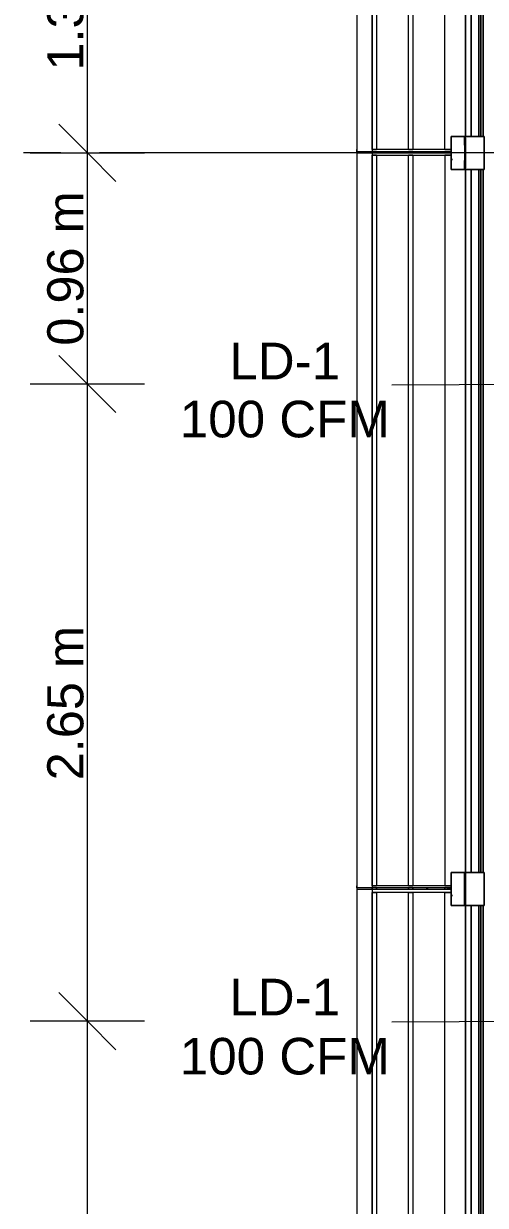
# Model space of a CAD drawing. Header units: metres. Extents: x 29 to 268, y -7 to 151.
# Drawn here: x 39.455 to 41.38, y 29.625 to 34.547 of the extents above; entities that cross this region are included whole.
import ezdxf

# ---------------------------------------------------------------- set-up
doc = ezdxf.new("R2010")
doc.units = ezdxf.units.M
doc.layers.add('HVAC - Ductos', color=5, linetype='Continuous', lineweight=50)
doc.layers.add('PDF2_Geometry', color=7, linetype='Continuous', true_color=0xaaaaaa)
doc.layers.add('PDF2_Text', color=7, linetype='Continuous')
doc.styles.add('PDF Helvetica', font='')
doc.styles.get('PDF Helvetica').set_extended_font_data('Helvetica')

msp = doc.modelspace()

# ---------------------------------------------------------------- linework, layer by layer
at = {"layer": 'HVAC - Ductos', "color": 252, "lineweight": 0, "true_color": 0x939598}
for points in [[(39.7207, 10.771), (39.7207, 13.3285), (39.7207, 15.6065), (39.7207, 20.3274), (39.7207, 22.0461), (39.7207, 23.6366), (39.7207, 24.8099), (39.7207, 26.5516), (39.7207, 28.2291), (39.7207, 30.3925), (39.7207, 33.0462), (39.7207, 34.0087), (39.7207, 35.3333), (39.7207, 37.3317), (39.7207, 39.3255), (39.7207, 41.2642), (39.7207, 43.2076), (39.7207, 45.4076), (39.7207, 48.0476)], [(39.6015, 34.1279), (39.7207, 34.0087), (39.8399, 33.8896)], [(39.4823, 34.0087), (39.7207, 34.0087), (39.959, 34.0087)], [(39.6015, 33.1654), (39.7207, 33.0462), (39.8399, 32.9271)], [(39.959, 33.0462), (39.7207, 33.0462), (39.4823, 33.0462)], [(39.6015, 30.5116), (39.7207, 30.3925), (39.8399, 30.2733)], [(39.959, 30.3925), (39.7207, 30.3925), (39.4823, 30.3925)]]:
    msp.add_lwpolyline(points, dxfattribs=at)
at = {"layer": 'HVAC - Ductos', "lineweight": 0}
for points in [[(41.8336, 33.0462), (40.9902, 33.0417)], [(41.8336, 30.3925), (40.9902, 30.3879)]]:
    msp.add_lwpolyline(points, dxfattribs=at)
at = {"layer": 'PDF2_Geometry', "lineweight": 0}
for points in [[(40.8436, 37.0796), (40.8436, 34.0087), (40.8527, 34.0087), (40.8619, 34.0087), (40.8757, 34.0087), (40.8894, 34.0087), (40.9077, 34.0087), (40.9077, 34.0133), (40.8894, 34.0133), (40.8757, 34.0133), (40.8619, 34.0133), (40.8527, 34.0133), (40.8436, 34.0133), (40.8436, 34.0225)], [(40.9077, 37.0796), (40.9077, 37.0751), (40.9077, 37.0796), (40.9077, 37.0751), (40.9077, 37.0796), (40.9077, 34.0087), (41.2378, 34.0087), (41.2378, 34.0133), (41.2195, 34.0133), (41.2378, 34.0133)], [(40.9261, 37.0659), (40.9077, 37.0659), (40.9077, 34.0225), (40.9077, 37.0659), (40.9261, 37.0659), (40.9261, 34.0225), (40.9077, 34.0225), (40.9077, 37.0659), (40.9077, 34.0225), (40.9261, 34.0225)], [(41.2378, 33.995), (41.2378, 33.9995), (41.2378, 33.9813), (41.2378, 33.9767), (41.2378, 33.9813), (41.2378, 33.94), (41.2378, 33.9813), (41.2378, 33.9904), (41.2378, 33.9813), (41.2378, 34.0363), (41.2378, 34.0408), (41.2378, 34.0363), (41.2378, 34.0225), (41.2378, 34.0363), (41.2378, 34.0775), (41.2378, 34.0363), (41.2378, 34.0271), (41.2378, 34.0363), (41.2378, 34.0408), (41.2378, 34.0363), (41.2378, 34.0271), (41.2378, 34.0363), (41.2378, 34.0225), (40.9077, 34.0225), (40.9077, 37.0659)], [(41.2378, 33.9813), (41.2378, 33.9904), (41.2378, 33.9813), (41.2378, 34.0363), (41.2378, 34.0225), (41.2103, 34.0225), (41.2103, 37.0659), (41.2378, 37.0659), (41.2378, 37.0613), (41.2378, 37.0659), (41.2378, 37.0475), (41.2378, 37.0659), (41.2103, 37.0659)], [(41.2378, 34.0775), (41.2378, 34.0775)], [(41.2378, 34.0775), (41.2378, 34.0775)], [(41.2378, 34.0775), (41.2378, 34.0775)], [(41.2378, 34.0775), (41.2378, 34.0775)], [(41.2928, 34.0775), (41.2928, 34.0775)], [(41.2928, 34.0775), (41.2928, 34.0775)], [(41.2928, 34.0775), (41.2928, 34.0775)], [(41.2928, 34.0775), (41.2928, 34.0775)], [(41.2928, 34.0775), (41.2928, 34.0775)], [(41.2928, 34.0775), (41.2928, 34.0775)], [(41.2928, 34.0775), (41.2928, 34.0775)], [(41.2928, 34.0775), (41.2928, 34.0775)], [(41.2973, 34.0775), (41.2973, 34.0775)], [(41.2973, 34.0775), (41.2973, 34.0775)], [(41.2973, 34.0775), (41.2973, 34.0775)], [(41.2973, 34.0775), (41.2973, 34.0775)], [(41.2973, 34.0775), (41.2973, 34.0775)], [(41.2973, 34.0775), (41.2973, 34.0775)], [(41.3019, 34.0775), (41.3707, 34.0775)], [(41.3753, 34.0775), (41.3753, 34.0775)], [(41.3753, 34.0775), (41.3753, 34.0775)], [(40.8436, 34.0225), (40.8436, 34.0225)], [(41.059, 34.0225), (41.0773, 34.0225)], [(41.2103, 34.0225), (41.2378, 34.0225)], [(41.2378, 34.0363), (41.2378, 34.0363)], [(41.2378, 34.0363), (41.2378, 34.0363)], [(41.2378, 34.0363), (41.2378, 34.0363)], [(41.2378, 34.0271), (41.2378, 34.0363)], [(41.2378, 34.0363), (41.2378, 34.0363)], [(41.2378, 34.0363), (41.2378, 34.0363)], [(41.2378, 34.0271), (41.2378, 34.0363)], [(41.2928, 34.0363), (41.2973, 34.0363), (41.2928, 34.0363)], [(41.2973, 34.0363), (41.2928, 34.0363)], [(39.6107, 34.0087), (39.4549, 34.0087)], [(40.2477, 34.0087), (39.7711, 34.0087)], [(41.7007, 34.0087), (40.2477, 34.0087)], [(40.8436, 34.0133), (40.8436, 30.9425), (40.8527, 30.9425), (40.8619, 30.9425), (40.8757, 30.9425), (40.8894, 30.9425), (40.9077, 30.9425), (40.9077, 30.9471), (40.8894, 30.9471), (40.8757, 30.9471), (40.8619, 30.9471), (40.8527, 30.9471), (40.8436, 30.9471), (40.8436, 30.9562)], [(40.8436, 34.0133), (40.8436, 34.0133)], [(40.8436, 34.0087), (40.8436, 33.9995)], [(40.8436, 34.0087), (40.8436, 34.0087)], [(40.8436, 33.9995), (40.8436, 33.9995)], [(40.9077, 34.0133), (40.9077, 34.0087), (40.9077, 34.0133), (40.9077, 34.0087), (40.9077, 34.0133), (40.9077, 30.9425), (41.2378, 30.9425), (41.2378, 30.9471), (41.2195, 30.9471), (41.2378, 30.9471)], [(41.2378, 34.0087), (41.2378, 34.0133), (41.2378, 34.0087), (41.2195, 34.0087), (41.2378, 34.0087), (41.2378, 34.0133), (40.9077, 34.0133), (40.9077, 34.0087)], [(40.9077, 34.0087), (40.9077, 34.0133), (40.9077, 34.0087)], [(40.9077, 34.0087), (40.9077, 34.0133), (40.9077, 34.0087)], [(41.2378, 30.9562), (41.2103, 30.9562), (41.2378, 30.9562), (41.2378, 30.9654), (41.2378, 30.9608), (41.2378, 30.9654), (41.2378, 30.9608), (41.2378, 30.9654), (41.2378, 30.9562), (41.2378, 30.9654), (41.2378, 30.9608), (41.2378, 30.9654), (41.2378, 30.9562), (40.9077, 30.9562), (40.9077, 33.9995), (41.2378, 33.9995), (41.2378, 33.995), (41.2378, 33.9995), (41.2378, 33.9813), (41.2378, 33.9904), (41.2378, 33.9813), (41.2378, 33.9767), (41.2378, 33.9813), (41.2423, 33.9813), (41.2378, 33.9813), (41.2423, 33.9813)], [(40.9261, 33.9995), (40.9077, 33.9995), (40.9077, 30.9562), (40.9077, 33.9995), (40.9261, 33.9995), (40.9261, 30.9562), (40.9077, 30.9562), (40.9077, 33.9995), (40.9077, 30.9562), (40.9261, 30.9562)], [(41.0773, 33.9995), (41.059, 33.9995)], [(41.2103, 33.9995), (41.2378, 33.9995), (41.2378, 33.9813), (41.2378, 33.94), (41.2378, 33.9813), (41.2378, 33.9767), (41.2378, 33.9813), (41.2378, 33.9995), (41.2103, 33.9995), (41.2103, 30.9562)], [(41.2378, 33.9767), (41.2378, 33.9767)], [(41.2378, 33.9767), (41.2378, 33.9767)], [(41.2928, 33.9813), (41.2973, 33.9813)], [(41.2928, 33.9767), (41.2928, 33.94)], [(41.2928, 33.9767), (41.2928, 33.94)], [(41.2378, 33.94), (41.2378, 33.94)], [(41.2378, 33.94), (41.2378, 33.94)], [(41.2378, 33.94), (41.2378, 33.94)], [(41.2378, 33.94), (41.2378, 33.94)], [(41.2928, 33.94), (41.2423, 33.94)], [(41.2928, 33.94), (41.2423, 33.94)], [(41.2928, 33.94), (41.2928, 33.94)], [(41.2928, 33.94), (41.2928, 33.94)], [(41.2928, 33.94), (41.2928, 33.94)], [(41.2928, 33.94), (41.2928, 33.94)], [(41.2928, 33.94), (41.2928, 33.94)], [(41.2928, 33.94), (41.2928, 33.94)], [(41.2928, 33.94), (41.2928, 33.94)], [(41.2928, 33.94), (41.2928, 33.94)], [(41.2973, 33.94), (41.2973, 33.94)], [(41.2973, 33.94), (41.2973, 33.94)], [(41.2973, 33.94), (41.2973, 33.94)], [(41.2973, 33.94), (41.2973, 33.94)], [(41.2973, 33.94), (41.2973, 33.94)], [(41.2973, 33.94), (41.2973, 33.94)], [(41.3707, 33.94), (41.3019, 33.94)], [(41.3753, 33.94), (41.3753, 33.94)], [(41.3753, 33.94), (41.3753, 33.94)], [(41.2973, 32.5146), (41.2973, 32.4367)], [(41.2378, 30.9287), (41.2378, 30.915), (41.2378, 30.9104), (41.2378, 30.915), (41.2378, 30.97), (41.2378, 30.9745), (41.2378, 30.97), (41.2378, 30.9745), (41.2378, 30.97), (41.2378, 30.9745), (41.2378, 30.97), (41.2378, 31.0112), (41.2378, 30.97), (41.2378, 31.0112), (41.2378, 30.8737), (41.2423, 30.8737), (41.2928, 30.8737), (41.2928, 31.0112), (41.2973, 31.0112), (41.3019, 31.0112), (41.3707, 31.0112), (41.3753, 31.0112), (41.3707, 31.0112), (41.3019, 31.0112), (41.2973, 31.0112), (41.2928, 31.0112), (41.2423, 31.0112), (41.2378, 31.0112), (41.2423, 31.0112), (41.2928, 31.0112), (41.2928, 30.8737), (41.2973, 30.8737), (41.3019, 30.8737), (41.3707, 30.8737), (41.3753, 30.8737), (41.3753, 31.0112), (41.3753, 30.8737), (41.3707, 30.8737), (41.3019, 30.8737), (41.2973, 30.8737), (41.2928, 30.8737), (41.2928, 30.9104), (41.2928, 30.8737), (41.2423, 30.8737), (41.2928, 30.8737), (41.2928, 30.9104), (41.2928, 30.8737), (41.2423, 30.8737), (41.2928, 30.8737), (41.2423, 30.8737), (41.2378, 30.8737), (41.2378, 31.0112), (41.2378, 30.97), (41.2378, 30.915), (41.2423, 30.915), (41.2378, 30.915), (41.2378, 30.9104), (41.2378, 30.915), (41.2423, 30.915), (41.2378, 30.915), (41.2378, 30.9241), (41.2378, 30.915), (41.2378, 30.8737), (41.2378, 30.915), (41.2378, 30.9104), (41.2378, 30.915), (41.2378, 30.9287), (41.2103, 30.9287)], [(41.2378, 31.0112), (41.2378, 31.0112)], [(41.2378, 31.0112), (41.2378, 31.0112)], [(41.2378, 31.0112), (41.2378, 31.0112)], [(41.2378, 31.0112), (41.2378, 31.0112)], [(41.2928, 31.0112), (41.2928, 31.0112)], [(41.2928, 31.0112), (41.2928, 31.0112)], [(41.2928, 31.0112), (41.2928, 31.0112)], [(41.2928, 31.0112), (41.2928, 31.0112)], [(41.2928, 31.0112), (41.2928, 31.0112)], [(41.2928, 31.0112), (41.2928, 31.0112)], [(41.2973, 31.0112), (41.2973, 31.0112)], [(41.2973, 31.0112), (41.2973, 31.0112)], [(41.2973, 31.0112), (41.2973, 31.0112)], [(41.2973, 31.0112), (41.2973, 31.0112)], [(41.2973, 31.0112), (41.2973, 31.0112)], [(41.2973, 31.0112), (41.2973, 31.0112)], [(41.3753, 31.0112), (41.3753, 31.0112)], [(41.3753, 31.0112), (41.3753, 31.0112)], [(41.2378, 30.97), (41.2378, 30.97)], [(41.2378, 30.97), (41.2378, 30.97)], [(41.2378, 30.97), (41.2378, 30.97)], [(41.2378, 30.97), (41.2378, 30.97)], [(41.2378, 30.97), (41.2378, 30.97)], [(41.2378, 30.97), (41.2378, 30.97)], [(41.2378, 30.97), (41.2378, 30.97)], [(41.2378, 30.97), (41.2378, 30.97)], [(41.2378, 30.97), (41.2378, 30.97)], [(41.2378, 30.97), (41.2378, 30.97)], [(41.2378, 30.97), (41.2378, 30.97)], [(41.2378, 30.97), (41.2378, 30.97)], [(41.2378, 30.97), (41.2378, 30.97)], [(41.2378, 30.97), (41.2378, 30.97)], [(41.2378, 30.97), (41.2378, 30.97)], [(41.2378, 30.97), (41.2378, 30.97)], [(41.2378, 30.97), (41.2378, 30.97)], [(41.2378, 30.97), (41.2378, 30.97)], [(41.2378, 30.97), (41.2378, 30.97)], [(41.2378, 30.97), (41.2378, 30.97)], [(41.2378, 30.97), (41.2378, 30.97)], [(41.2378, 30.97), (41.2378, 30.97)], [(41.2928, 30.97), (41.2973, 30.97)], [(41.2928, 30.97), (41.2973, 30.97)], [(41.2973, 30.97), (41.2928, 30.97)], [(41.2973, 30.97), (41.2928, 30.97)], [(40.8436, 30.9562), (40.8436, 30.9562)], [(40.8436, 30.9471), (40.8436, 27.8716), (40.8527, 27.8716), (40.8619, 27.8716), (40.8757, 27.8716), (40.8894, 27.8716), (40.9077, 27.8716), (40.9077, 27.8762), (40.8894, 27.8762), (40.8757, 27.8762), (40.8619, 27.8762), (40.8527, 27.8762), (40.8436, 27.8762), (40.8436, 27.89)], [(40.8436, 30.9471), (40.8436, 30.9471)], [(40.8436, 30.9425), (40.8436, 30.9287)], [(40.8436, 30.9425), (40.8436, 30.9425)], [(40.8436, 30.9287), (40.8436, 30.9287)], [(40.9077, 30.9471), (40.9077, 30.9425), (40.9077, 30.9471), (40.9077, 30.9425), (40.9077, 30.9471), (40.9077, 27.8716), (41.2378, 27.8716), (41.2195, 27.8716), (41.2378, 27.8716)], [(41.2378, 30.9425), (41.2378, 30.9471), (41.2378, 30.9425), (41.2195, 30.9425), (41.2378, 30.9425), (41.2378, 30.9471), (40.9077, 30.9471), (40.9077, 30.9425)], [(40.9077, 30.9425), (40.9077, 30.9471), (40.9077, 30.9425)], [(40.9077, 30.9425), (40.9077, 30.9471), (40.9077, 30.9425)], [(40.9261, 30.9287), (40.9077, 30.9287), (40.9077, 27.89), (40.9077, 30.9287), (40.9261, 30.9287), (40.9261, 27.89), (40.9077, 27.89), (40.9077, 30.9287), (40.9077, 27.89), (40.9261, 27.89)], [(41.2103, 27.89), (41.2103, 30.9287), (41.2378, 30.9287), (41.2378, 30.915), (41.2378, 30.9241), (41.2378, 30.915), (41.2378, 30.9241), (41.2378, 30.915), (41.2378, 30.9287), (40.9077, 30.9287), (40.9077, 27.89)], [(41.059, 30.9562), (41.0773, 30.9562)], [(41.0773, 30.9287), (41.059, 30.9287)], [(41.1323, 30.9471), (41.1415, 30.9471)], [(41.2378, 30.9287), (41.2378, 30.9287)], [(41.2378, 30.9287), (41.2378, 30.9287)], [(41.2378, 30.9287), (41.2378, 30.9287)], [(41.2378, 30.9287), (41.2378, 30.9287)], [(41.2378, 30.9287), (41.2378, 30.9287)], [(41.2378, 30.9287), (41.2378, 30.9287)], [(41.2378, 30.915), (41.2378, 30.915)], [(41.2378, 30.915), (41.2378, 30.915)], [(41.2378, 30.915), (41.2378, 30.915)], [(41.2378, 30.915), (41.2378, 30.915)], [(41.2928, 30.915), (41.2973, 30.915)], [(41.2928, 30.915), (41.2973, 30.915)], [(41.2928, 30.915), (41.2973, 30.915)], [(41.2928, 30.915), (41.2973, 30.915)], [(41.2378, 30.9104), (41.2378, 30.9104)], [(41.2378, 30.9104), (41.2378, 30.9104)], [(41.2378, 30.8737), (41.2378, 30.8737)], [(41.2378, 30.8737), (41.2378, 30.8737)], [(41.2378, 30.8737), (41.2378, 30.8737)], [(41.2378, 30.8737), (41.2378, 30.8737)], [(41.2928, 30.8737), (41.2928, 30.8737)], [(41.2928, 30.8737), (41.2928, 30.8737)], [(41.2928, 30.8737), (41.2928, 30.8737)], [(41.2928, 30.8737), (41.2928, 30.8737)], [(41.2928, 30.8737), (41.2928, 30.8737)], [(41.2928, 30.8737), (41.2928, 30.8737)], [(41.2973, 30.8737), (41.2973, 30.8737)], [(41.2973, 30.8737), (41.2973, 30.8737)], [(41.2973, 30.8737), (41.2973, 30.8737)], [(41.2973, 30.8737), (41.2973, 30.8737)], [(41.2973, 30.8737), (41.2973, 30.8737)], [(41.2973, 30.8737), (41.2973, 30.8737)], [(41.3753, 30.8737), (41.3753, 30.8737)], [(41.3753, 30.8737), (41.3753, 30.8737)]]:
    msp.add_lwpolyline(points, dxfattribs=at)
for points in [[(41.0773, 34.0225), (41.059, 34.0225), (41.059, 37.0659), (41.0773, 37.0659)], [(41.2973, 35.5442), (41.2973, 34.0775), (41.2973, 35.5442), (41.2973, 37.0063)], [(41.3203, 35.5442), (41.3203, 34.0775)], [(41.3523, 35.5442), (41.3523, 34.0775)], [(41.3615, 35.5442), (41.3615, 34.0775)], [(41.3707, 35.5442), (41.3707, 34.0775)], [(41.2928, 33.94), (41.2973, 33.94), (41.3019, 33.94), (41.3707, 33.94), (41.3753, 33.94), (41.3753, 34.0775), (41.3707, 34.0775), (41.3019, 34.0775), (41.2973, 34.0775), (41.2928, 34.0775), (41.2928, 33.94), (41.2423, 33.94), (41.2378, 33.94), (41.2378, 34.0775), (41.2423, 34.0775), (41.2928, 34.0775)], [(41.2928, 34.0775), (41.2423, 34.0775), (41.2378, 34.0775), (41.2378, 34.0363), (41.2378, 34.0775), (41.2378, 33.94), (41.2423, 33.94), (41.2928, 33.94), (41.2973, 33.94), (41.3019, 33.94), (41.3707, 33.94), (41.3753, 33.94), (41.3753, 34.0775), (41.3707, 34.0775), (41.3019, 34.0775), (41.2973, 34.0775)], [(41.2928, 34.0408), (41.2928, 34.0775), (41.2423, 34.0775), (41.2928, 34.0775), (41.2928, 34.0408), (41.2928, 34.0775)], [(41.2973, 34.0775), (41.2973, 33.94)], [(41.2973, 34.0775), (41.2973, 34.0408)], [(41.3753, 34.0775), (41.3753, 33.94)], [(41.2378, 34.0408), (41.2378, 34.0363)], [(41.2928, 34.0363), (41.2973, 34.0363)], [(41.3753, 33.9767), (41.3753, 33.9813), (41.3753, 34.0363), (41.3753, 34.0408), (41.3753, 34.0363), (41.3753, 33.9813)], [(41.3753, 33.9767), (41.3753, 33.9813), (41.3753, 34.0363), (41.3753, 34.0408), (41.3753, 34.0363), (41.3753, 33.9813)], [(40.9261, 34.0087), (40.9261, 34.0133)], [(41.059, 34.0133), (41.059, 34.0087)], [(41.0773, 30.9562), (41.059, 30.9562), (41.059, 33.9995), (41.0773, 33.9995)], [(41.0773, 34.0087), (41.0773, 34.0133)], [(41.2103, 34.0133), (41.2103, 34.0087)], [(41.2973, 33.9813), (41.2928, 33.9813)], [(41.2973, 33.9813), (41.2928, 33.9813)], [(41.2928, 33.94), (41.2928, 33.9767)], [(41.2973, 33.9767), (41.2973, 33.94)], [(41.2973, 33.94), (41.2973, 32.4733), (41.2973, 31.0112), (41.2973, 32.4733)], [(41.3203, 33.94), (41.3203, 32.4733)], [(41.3523, 33.94), (41.3523, 32.4733)], [(41.3615, 33.94), (41.3615, 32.4733)], [(41.3707, 33.94), (41.3707, 32.4733)], [(41.3203, 32.4733), (41.3203, 31.0112)], [(41.3523, 32.4733), (41.3523, 31.0112)], [(41.3615, 32.4733), (41.3615, 31.0112)], [(41.3707, 32.4733), (41.3707, 31.0112)], [(41.2928, 31.0112), (41.2423, 31.0112), (41.2928, 31.0112), (41.2928, 30.9745)], [(41.2928, 31.0112), (41.2423, 31.0112), (41.2928, 31.0112), (41.2928, 30.9745)], [(41.2973, 31.0112), (41.2973, 30.8737)], [(41.2973, 31.0112), (41.2973, 30.9745)], [(41.3707, 31.0112), (41.3019, 31.0112)], [(41.3753, 31.0112), (41.3753, 30.8737)], [(41.2973, 30.97), (41.2928, 30.97)], [(41.2928, 30.97), (41.2973, 30.97)], [(41.3753, 30.9104), (41.3753, 30.915), (41.3753, 30.97), (41.3753, 30.9745), (41.3753, 30.97), (41.3753, 30.915)], [(41.3753, 30.97), (41.3753, 30.9745)], [(41.3753, 30.9104), (41.3753, 30.915), (41.3753, 30.9654), (41.3753, 30.915)], [(40.9261, 30.9425), (40.9261, 30.9471)], [(41.059, 30.9471), (41.059, 30.9425)], [(41.0773, 27.89), (41.059, 27.89), (41.059, 30.9287), (41.0773, 30.9287)], [(41.0773, 30.9425), (41.0773, 30.9471)], [(41.2103, 30.9471), (41.2103, 30.9425)], [(41.2378, 30.8737), (41.2378, 30.915)], [(41.2973, 30.915), (41.2928, 30.915)], [(41.2973, 30.915), (41.2928, 30.915)], [(41.2973, 30.9104), (41.2973, 30.8737)], [(41.2973, 29.407), (41.2973, 30.8737), (41.2973, 29.407), (41.2973, 27.945)], [(41.3019, 30.8737), (41.3707, 30.8737)], [(41.3203, 30.8737), (41.3203, 29.407)], [(41.3523, 30.8737), (41.3523, 29.407)], [(41.3615, 30.8737), (41.3615, 29.407)], [(41.3707, 30.8737), (41.3707, 29.407)]]:
    msp.add_lwpolyline(points, close=True, dxfattribs=at)

# ---------------------------------------------------------------- texts
at = {"layer": 'PDF2_Text', "color": 252, "lineweight": 0, "true_color": 0x939598, "char_height": 0.15059, "attachment_point": 4, "rotation": 90, "style": 'PDF Helvetica'}
for s, insert in [('1.32 m', (39.6297, 34.3517)), ('0.96 m', (39.6297, 33.2058)), ('2.65 m', (39.6297, 31.3953))]:
    msp.add_mtext(s, dxfattribs=dict(at, insert=insert))
at = {"layer": 'PDF2_Text', "lineweight": 0, "char_height": 0.15247, "attachment_point": 4, "style": 'PDF Helvetica'}
for s, insert in [('LD-1', (40.3124, 33.142)), ('100 CFM', (40.1061, 32.8991)), ('LD-1', (40.3124, 30.4927)), ('100 CFM', (40.1061, 30.2452))]:
    msp.add_mtext(s, dxfattribs=dict(at, insert=insert))

doc.saveas('drawing.dxf')
